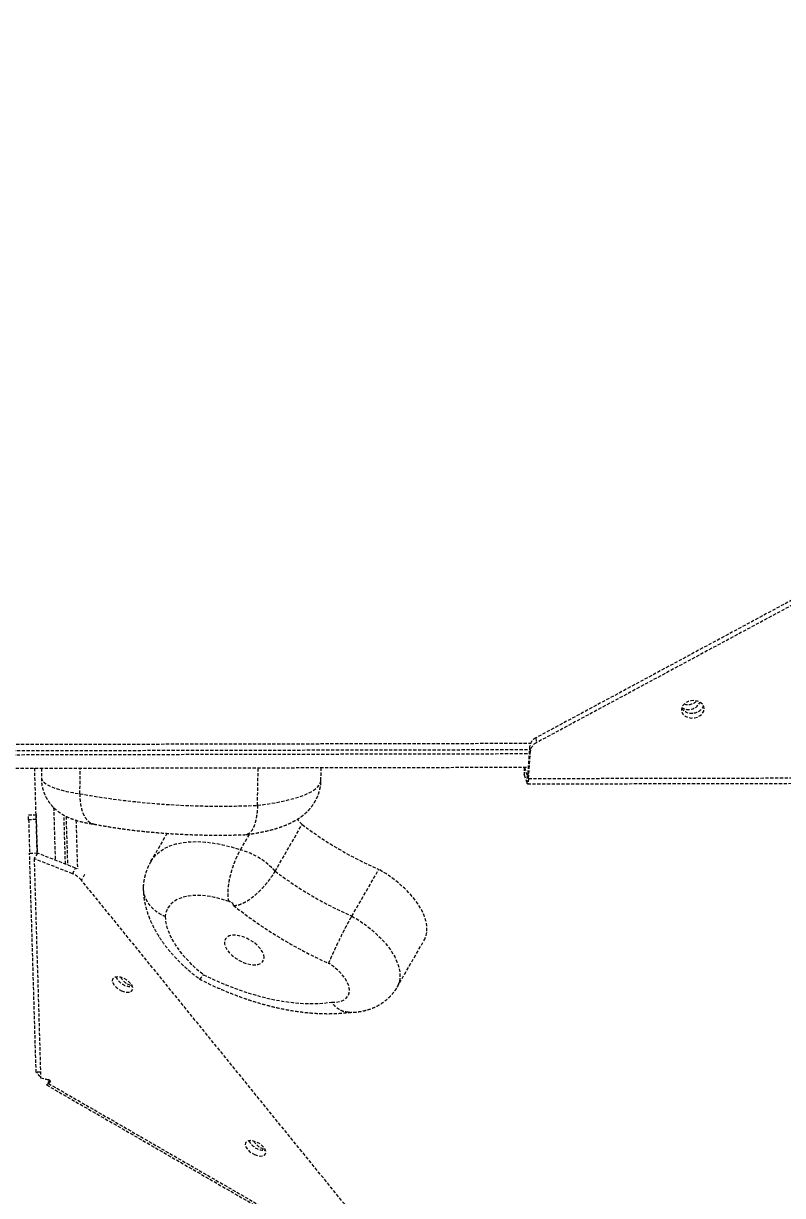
# Model space of a CAD drawing. Header units: millimetres. Extents: x -5934 to 4978, y -3536 to 3518.
# Drawn here: x -1620.3 to -1321.1, y -123 to 338.8 of the extents above; entities that cross this region are included whole.
import ezdxf

# ---------------------------------------------------------------- set-up
doc = ezdxf.new("R2010")
doc.units = ezdxf.units.MM
doc.linetypes.add('HIDDEN', pattern=[1.905, 1.27, -0.635])
for name, color, linetype in [('DIKOM_ОБЪЕКТ', 7, 'Continuous'), ('DIKOM_РАЗМЕР_ЗОНА', 7, 'Continuous'), ('DIKOM_РАЗМЕР_ОБЪЕКТА', 7, 'Continuous')]:
    doc.layers.add(name, color=color, linetype=linetype)
doc.styles.add('style1', font='arialbd.ttf', dxfattribs={"width": 0.8})
doc.dimstyles.new('1-50', dxfattribs={"dimtxt": 300, "dimasz": 200, "dimexe": 100, "dimexo": 0, "dimgap": 100, "dimtad": 1, "dimtxsty": 'style1', "dimcen": 200, "dimclrd": 7, "dimclre": 7, "dimclrt": 7, "dimadec": 1, "dimazin": 2, "dimtfac": 1, "dimtmove": 0, "dimatfit": 2, "dimfxl": 0, "dimlwd": 25, "dimlwe": 18, "dimarcsym": 0})

# ---------------------------------------------------------------- blocks, each defined once
blk = doc.blocks.new('*D0')
at = {"layer": 'Defpoints', "color": 0, "transparency": 16777216}
for p in [(-2296.89, 639), (2643.2, 244.5), (2643.2, -1241.2)]:
    blk.add_point(p, dxfattribs=at)
at = {"layer": 'DIKOM_РАЗМЕР_ОБЪЕКТА', "color": 7, "lineweight": 18, "transparency": 16777216}
for p, q in [((-2296.89, 639), (-2296.89, -1341.2)), ((2643.2, 244.5), (2643.2, -1341.2))]:
    blk.add_line(p, q, dxfattribs=at)
at = {"layer": 'DIKOM_РАЗМЕР_ОБЪЕКТА', "color": 7, "lineweight": 25, "transparency": 16777216}
blk.add_line((-2096.89, -1241.2), (2443.2, -1241.2), dxfattribs=at)
at = {"layer": 'DIKOM_РАЗМЕР_ОБЪЕКТА', "color": 7, "transparency": 16777216}
for points in [[(-2096.89, -1207.86), (-2096.89, -1274.53), (-2296.89, -1241.2)], [(2443.2, -1207.86), (2443.2, -1274.53), (2643.2, -1241.2)]]:
    blk.add_solid(points, dxfattribs=at)
at = {"layer": 'DIKOM_РАЗМЕР_ОБЪЕКТА', "color": 7, "transparency": 16777216, "insert": (101.53, -873.15), "char_height": 300, "attachment_point": 5, "style": 'style1'}
blk.add_mtext('{\\fArial|b0|i0|c204|p34;\\H1.75x;4950}', dxfattribs=at)
blk = doc.blocks.new('*D1')
at = {"layer": 'Defpoints', "color": 0, "transparency": 16777216}
for p in [(-1315.67, 1399.62), (-2761.53, -516.72), (2199.14, -516.72)]:
    blk.add_point(p, dxfattribs=at)
at = {"layer": 'DIKOM_РАЗМЕР_ОБЪЕКТА', "color": 7, "lineweight": 18, "transparency": 16777216}
for p, q in [((-1315.67, 1399.62), (-2861.53, 1399.62)), ((2199.14, -516.72), (-2861.53, -516.72))]:
    blk.add_line(p, q, dxfattribs=at)
at = {"layer": 'DIKOM_РАЗМЕР_ОБЪЕКТА', "color": 7, "lineweight": 25, "transparency": 16777216}
blk.add_line((-2761.53, 1199.62), (-2761.53, -316.72), dxfattribs=at)
at = {"layer": 'DIKOM_РАЗМЕР_ОБЪЕКТА', "color": 7, "transparency": 16777216}
for points in [[(-2794.86, 1199.62), (-2728.19, 1199.62), (-2761.53, 1399.62)], [(-2794.86, -316.72), (-2728.19, -316.72), (-2761.53, -516.72)]]:
    blk.add_solid(points, dxfattribs=at)
at = {"layer": 'DIKOM_РАЗМЕР_ОБЪЕКТА', "color": 7, "transparency": 16777216, "insert": (-3129.58, 684.6), "char_height": 300, "attachment_point": 5, "rotation": 90, "style": 'style1'}
blk.add_mtext('{\\fArial|b0|i0|c204|p34;\\H1.75x;1950}', dxfattribs=at)
blk = doc.blocks.new('*D2')
at = {"layer": 'Defpoints', "color": 0, "transparency": 16777216}
for p in [(-2311.07, 3518.49), (-5291.95, -2644.37), (2643.33, -2644.37)]:
    blk.add_point(p, dxfattribs=at)
at = {"layer": 'DIKOM_РАЗМЕР_ЗОНА', "color": 7, "lineweight": 18, "transparency": 16777216}
for p, q in [((-2311.07, 3518.49), (-5391.95, 3518.49)), ((2643.33, -2644.37), (-5391.95, -2644.37))]:
    blk.add_line(p, q, dxfattribs=at)
at = {"layer": 'DIKOM_РАЗМЕР_ЗОНА', "color": 7, "lineweight": 25, "transparency": 16777216}
blk.add_line((-5291.95, 3318.49), (-5291.95, -2444.37), dxfattribs=at)
at = {"layer": 'DIKOM_РАЗМЕР_ЗОНА', "color": 7, "transparency": 16777216}
for points in [[(-5325.28, 3318.49), (-5258.61, 3318.49), (-5291.95, 3518.49)], [(-5325.28, -2444.37), (-5258.61, -2444.37), (-5291.95, -2644.37)]]:
    blk.add_solid(points, dxfattribs=at)
at = {"layer": 'DIKOM_РАЗМЕР_ЗОНА', "color": 7, "transparency": 16777216, "insert": (-5660, 631.36), "char_height": 300, "attachment_point": 5, "rotation": 90, "style": 'style1'}
blk.add_mtext('{\\fArial|b0|i0|c204|p34;\\H1.75x;6150}', dxfattribs=at)
blk = doc.blocks.new('*D3')
at = {"layer": 'Defpoints', "color": 0, "transparency": 16777216}
for p in [(-4645.22, 715.38), (4976.69, 143.64), (4976.69, -3436.45)]:
    blk.add_point(p, dxfattribs=at)
at = {"layer": 'DIKOM_РАЗМЕР_ЗОНА', "color": 7, "lineweight": 18, "transparency": 16777216}
for p, q in [((-4645.22, 715.38), (-4645.22, -3536.45)), ((4976.69, 143.64), (4976.69, -3536.45))]:
    blk.add_line(p, q, dxfattribs=at)
at = {"layer": 'DIKOM_РАЗМЕР_ЗОНА', "color": 7, "lineweight": 25, "transparency": 16777216}
blk.add_line((-4445.22, -3436.45), (4776.69, -3436.45), dxfattribs=at)
at = {"layer": 'DIKOM_РАЗМЕР_ЗОНА', "color": 7, "transparency": 16777216}
for points in [[(-4445.22, -3403.11), (-4445.22, -3469.78), (-4645.22, -3436.45)], [(4776.69, -3403.11), (4776.69, -3469.78), (4976.69, -3436.45)]]:
    blk.add_solid(points, dxfattribs=at)
at = {"layer": 'DIKOM_РАЗМЕР_ЗОНА', "color": 7, "transparency": 16777216, "insert": (87.74, -3068.4), "char_height": 300, "attachment_point": 5, "style": 'style1'}
blk.add_mtext('{\\fArial|b0|i0|c204|p34;\\H1.75x;9600}', dxfattribs=at)

msp = doc.modelspace()

# ---------------------------------------------------------------- linework, layer by layer
at = {"layer": 'DIKOM_ОБЪЕКТ', "color": 7, "linetype": 'HIDDEN', "lineweight": 15}
for p, q in [((-1238.427, 154.089), (-1418.353, 57.289)), ((-1238.227, 152.153), (-1418.153, 55.352)), ((-1353.799, 70.942), (-1353.635, 71.345)), ((-1418.353, 57.289), (-1418.153, 55.352)), ((-1665.053, 54.68), (-1420.377, 55.199)), ((-1664.829, 50.594), (-1420.839, 51.11)), ((-1664.753, 52.2), (-1420.726, 52.717)), ((-1421.391, 43.243), (-1420.623, 54.195)), ((-1421.192, 41.306), (-1420.423, 52.258)), ((-1420.423, 52.258), (-1420.623, 54.195)), ((-1665.204, 45.245), (-1421.215, 45.762)), ((-1614.826, 11.827), (-1615.831, 45.349)), ((-1613.111, 45.355), (-1613.182, 41.571)), ((-1598.023, 35.28), (-1597.834, 45.387)), ((-1528.019, 30.735), (-1527.744, 45.536)), ((-1503.01, 40.501), (-1502.915, 45.589)), ((-1422.861, 45.75), (-1422.915, 42.835)), ((-1422.898, 42.731), (-1422.915, 42.835)), ((-1422.843, 45.646), (-1422.898, 42.731)), ((-1422.898, 42.731), (-1421.7, 39.348)), ((-1422.861, 45.75), (-1422.843, 45.646)), ((-1422.843, 45.646), (-1421.646, 42.264)), ((-1421.7, 39.348), (-1421.646, 42.264)), ((-1421.525, 42.264), (-1421.646, 42.264)), ((-1421.192, 41.306), (-1421.391, 43.243)), ((-1421.192, 41.306), (-1275.173, 41.609)), ((-1421.579, 39.179), (-1275.381, 39.482)), ((-1608.364, 29.886), (-1607.742, 9.153)), ((-1618.281, 26.959), (-1615.282, 27.048)), ((-1615.225, 25.126), (-1618.223, 25.036)), ((-1618.223, 25.036), (-1617.83, 11.889)), ((-1615.225, 25.126), (-1614.832, 11.979)), ((-1603.693, 7.566), (-1604.27, 26.815)), ((-1603.469, 26.412), (-1602.894, 7.252)), ((-1599.551, 24.862), (-1598.976, 5.668)), ((-1521.05, 4.779), (-1510.417, 23.196)), ((-1563.678, 19.676), (-1570.017, 8.698)), ((-1534.696, 13.224), (-1531.139, 19.385)), ((-1617.83, 11.889), (-1614.832, 11.979)), ((-1615.249, -74.472), (-1617.83, 11.889)), ((-1614.777, 11.912), (-1616.053, 9.702)), ((-1616.053, 9.702), (-1613.471, -76.66)), ((-1600.955, 3.782), (-1616.053, 9.702)), ((-1614.873, 13.382), (-1614.87, 13.312)), ((-1614.827, 11.825), (-1614.832, 11.979)), ((-1599.679, 5.992), (-1614.777, 11.912)), ((-1600.955, 3.782), (-1599.679, 5.992)), ((-1599.679, 5.992), (-1599.367, 5.863)), ((-1490.818, -12.932), (-1480.185, 5.485)), ((-1596.143, 3.475), (-1597.413, 1.275)), ((-1480.441, -142.704), (-1597.413, 1.275)), ((-1472.951, -40.854), (-1462.318, -22.437)), ((-1613.538, -74.421), (-1615.249, -74.472)), ((-1613.471, -76.66), (-1610.427, -77.392)), ((-1610.427, -77.393), (-1611.853, -77.05)), ((-1610.026, -77.553), (-1611.121, -79.451)), ((-1610.427, -77.392), (-1610.427, -77.393)), ((-1609.782, -77.742), (-1610.409, -78.827)), ((-1609.718, -78.265), (-1610.409, -78.827)), ((-1609.62, -78.097), (-1609.718, -78.265)), ((-1611.141, -79.439), (-1483.937, -152.883)), ((-1610.409, -78.827), (-1483.489, -152.106))]:
    msp.add_line(p, q, dxfattribs=at)
at = {"layer": 'DIKOM_ОБЪЕКТ', "color": 7, "linetype": 'HIDDEN', "lineweight": 15, "flags": 128}
for points in [[(-1355.815, 65.189), (-1354.59, 65.519), (-1353.516, 66.095), (-1352.681, 66.87), (-1352.152, 67.782), (-1351.972, 68.757), (-1352.156, 69.715), (-1352.689, 70.58), (-1353.527, 71.281), (-1354.603, 71.761), (-1355.83, 71.982), (-1357.108, 71.925), (-1358.334, 71.595), (-1359.408, 71.019), (-1360.243, 70.244), (-1360.772, 69.332), (-1360.952, 68.357), (-1360.768, 67.399), (-1360.235, 66.534), (-1359.396, 65.833), (-1358.32, 65.353), (-1357.093, 65.132), (-1355.815, 65.189)], [(-1613.182, 41.571), (-1613.104, 41.04), (-1612.69, 40.281), (-1611.925, 39.532), (-1610.817, 38.801), (-1609.381, 38.098), (-1607.634, 37.431), (-1605.598, 36.809), (-1603.298, 36.238), (-1600.763, 35.727), (-1598.023, 35.28)], [(-1421.391, 43.243), (-1421.415, 42.945), (-1421.443, 42.69), (-1421.473, 42.483), (-1421.506, 42.327), (-1421.54, 42.226), (-1421.575, 42.181), (-1421.61, 42.194), (-1421.646, 42.264)], [(-1528.019, 30.735), (-1524.232, 31.244), (-1520.678, 31.835), (-1517.386, 32.502), (-1514.382, 33.241), (-1511.69, 34.045), (-1509.332, 34.907), (-1507.326, 35.822), (-1505.688, 36.782), (-1504.431, 37.779), (-1503.565, 38.804), (-1503.098, 39.851), (-1503.01, 40.501)], [(-1421.192, 41.306), (-1421.24, 40.711), (-1421.295, 40.201), (-1421.355, 39.787), (-1421.42, 39.475), (-1421.489, 39.273), (-1421.559, 39.184), (-1421.63, 39.209), (-1421.7, 39.348)], [(-1618.223, 25.036), (-1618.236, 25.463), (-1618.247, 25.844), (-1618.257, 26.175), (-1618.266, 26.453), (-1618.272, 26.672), (-1618.277, 26.831), (-1618.28, 26.927), (-1618.281, 26.959)], [(-1615.282, 27.048), (-1615.281, 27.016), (-1615.278, 26.92), (-1615.273, 26.762), (-1615.267, 26.542), (-1615.259, 26.265), (-1615.249, 25.934), (-1615.237, 25.552), (-1615.225, 25.126)], [(-1510.417, 23.196), (-1511.738, 24.576), (-1512.376, 25.172)], [(-1570.02, 8.693), (-1569.53, 9.471), (-1568.209, 11.095), (-1566.595, 12.521), (-1564.701, 13.74), (-1562.544, 14.74), (-1560.14, 15.515), (-1557.509, 16.057), (-1554.671, 16.363), (-1551.651, 16.429), (-1548.472, 16.256), (-1545.16, 15.845), (-1541.741, 15.198), (-1538.244, 14.322), (-1534.696, 13.224)], [(-1462.318, -22.437), (-1462.1, -22.031), (-1461.495, -20.432), (-1461.21, -18.679), (-1461.249, -16.794), (-1461.61, -14.799), (-1462.29, -12.719), (-1463.28, -10.581), (-1464.568, -8.41), (-1466.138, -6.233), (-1467.97, -4.077), (-1470.043, -1.968), (-1472.33, 0.067), (-1474.803, 2.003), (-1477.432, 3.817), (-1480.185, 5.485)], [(-1539.233, -7.195), (-1542.151, -6.246), (-1545.022, -5.523), (-1547.809, -5.035), (-1550.478, -4.79), (-1552.995, -4.789), (-1555.329, -5.033), (-1557.45, -5.518), (-1559.332, -6.239), (-1560.951, -7.187), (-1562.287, -8.349), (-1563.323, -9.712), (-1564.046, -11.258), (-1564.447, -12.967)], [(-1564.447, -12.967), (-1564.239, -15.105), (-1563.711, -17.342), (-1562.87, -19.655), (-1561.723, -22.021), (-1560.282, -24.416), (-1558.562, -26.817), (-1556.579, -29.199), (-1554.354, -31.539), (-1551.908, -33.814), (-1549.267, -35.999)], [(-1490.818, -12.932), (-1488.066, -14.601), (-1485.437, -16.414), (-1482.963, -18.351), (-1480.676, -20.386), (-1478.604, -22.494), (-1476.771, -24.65), (-1475.201, -26.827), (-1473.913, -28.998), (-1472.923, -31.137), (-1472.243, -33.216), (-1471.882, -35.211), (-1471.843, -37.097), (-1472.128, -38.85), (-1472.733, -40.449), (-1472.945, -40.843)], [(-1525.414, -29.261), (-1525.576, -28.191), (-1526.05, -27.042), (-1526.818, -25.862), (-1527.848, -24.699), (-1529.098, -23.601), (-1530.517, -22.613), (-1532.047, -21.774), (-1533.625, -21.12), (-1535.186, -20.678), (-1536.667, -20.464), (-1538.007, -20.489), (-1539.151, -20.75), (-1540.052, -21.238), (-1540.674, -21.933), (-1540.99, -22.805), (-1540.989, -23.819), (-1540.669, -24.935), (-1540.045, -26.105), (-1539.141, -27.282), (-1537.996, -28.418), (-1536.654, -29.467), (-1535.172, -30.385), (-1533.61, -31.135), (-1532.033, -31.687), (-1530.504, -32.016), (-1529.086, -32.111), (-1527.838, -31.967), (-1526.81, -31.591), (-1526.044, -30.997), (-1525.573, -30.209), (-1525.414, -29.261)], [(-1498.828, -46.844), (-1497.031, -46.836), (-1495.438, -46.57), (-1494.092, -46.052), (-1493.029, -45.298), (-1492.279, -44.328), (-1491.862, -43.168), (-1491.79, -41.85), (-1492.065, -40.41), (-1492.679, -38.888), (-1493.615, -37.325), (-1494.848, -35.764), (-1496.344, -34.248), (-1498.062, -32.818), (-1499.955, -31.514)], [(-1581.58, -42.331), (-1580.422, -42.739), (-1579.326, -42.916), (-1578.381, -42.847), (-1577.663, -42.537), (-1577.231, -42.012), (-1577.119, -41.314), (-1577.337, -40.5), (-1577.867, -39.635), (-1578.666, -38.79), (-1579.669, -38.034), (-1580.795, -37.427), (-1581.953, -37.018), (-1583.049, -36.841), (-1583.995, -36.911), (-1584.712, -37.22), (-1585.144, -37.746), (-1585.256, -38.444), (-1585.038, -39.258), (-1584.508, -40.122), (-1583.71, -40.967), (-1582.706, -41.724), (-1581.58, -42.331)], [(-1549.267, -35.999), (-1544.829, -38.12), (-1540.356, -40.045), (-1535.87, -41.764), (-1531.395, -43.268), (-1526.956, -44.549), (-1522.577, -45.599), (-1518.281, -46.414), (-1514.09, -46.988), (-1510.029, -47.32), (-1506.117, -47.406), (-1502.377, -47.247), (-1498.828, -46.844)], [(-1529.156, -106.859), (-1527.998, -107.268), (-1526.902, -107.445), (-1525.957, -107.375), (-1525.239, -107.065), (-1524.806, -106.54), (-1524.695, -105.842), (-1524.913, -105.028), (-1525.443, -104.164), (-1526.241, -103.319), (-1527.245, -102.562), (-1528.371, -101.955), (-1529.529, -101.547), (-1530.625, -101.37), (-1531.57, -101.439), (-1532.287, -101.749), (-1532.72, -102.274), (-1532.831, -102.972), (-1532.614, -103.786), (-1532.084, -104.651), (-1531.285, -105.496), (-1530.282, -106.252), (-1529.156, -106.859)]]:
    msp.add_lwpolyline(points, dxfattribs=at)
at = {"layer": 'DIKOM_ОБЪЕКТ', "color": 7, "linetype": 'HIDDEN', "lineweight": 15}
for centre, radius, start, end in [((-1358.201, 73.688), 5.188, 239.73582, 328.04293), ((-1358.351, 75.427), 4.988, 252.58423, 313.99272), ((-1356.368, 71.48), 4.368, 274.63828, 339.75276), ((-1357.058, 71.506), 4.503, 212.56786, 283.39065), ((-1416.668, 53.672), 3.99, 114.98149, 172.46943), ((-1416.468, 51.736), 3.989, 114.97706, 172.47425), ((-1542.726, 345.542), 315.151, 259.89455, 272.67471), ((-1420.883, 141.372), 148.262, 232.85151, 246.42331), ((-1542.739, -15.021), 29.368, 42.39203, 74.10562), ((-1431.513, 122.961), 148.27, 232.85185, 246.42296), ((-1604.117, -4.441), 8.81, 40.45584, 68.96516), ((-1539.293, -9.049), 1.855, 11.22494, 88.13889), ((-1427.981, 129.035), 175.943, 231.51452, 245.85346), ((-1577.698, -33.835), 6.847, 206.39319, 273.60321), ((-1575.709, -33.303), 7.254, 210.85004, 256.47065), ((-1525.273, -98.362), 6.849, 206.43092, 273.58531), ((-1523.28, -97.824), 7.257, 210.91769, 256.41832)]:
    msp.add_arc(centre, radius, start, end, dxfattribs=at)
msp.add_ellipse((-1610.413, -77.864), major_axis=(0.78, -0.287), ratio=0.5393291, start_param=5.9732207, end_param=8.0676158, dxfattribs=at)
for points, knots in [([(-1613.181, 41.555), (-1613.164, 40.813), (-1613.131, 39.349), (-1612.701, 37.223), (-1612.033, 35.233), (-1611.135, 33.401), (-1610.048, 31.74), (-1608.803, 30.255), (-1607.427, 28.946), (-1605.938, 27.806), (-1604.335, 26.813), (-1602.581, 25.938), (-1600.573, 25.141), (-1598.2, 24.412), (-1595.624, 23.831), (-1593.59, 23.481), (-1592.523, 23.343), (-1592.31, 23.315)], [0, 0, 0, 0, 0.0682904, 0.134577, 0.1989834, 0.2618461, 0.3234892, 0.3842829, 0.4447135, 0.5055483, 0.5680588, 0.6345225, 0.7088035, 0.796606, 0.8973892, 0.9795716, 1, 1, 1, 1]), ([(-1532.48, 19.188), (-1532.419, 19.195), (-1531.219, 19.346), (-1528.954, 19.699), (-1525.734, 20.299), (-1522.59, 21.032), (-1519.464, 21.938), (-1516.565, 23.002), (-1514.006, 24.198), (-1511.871, 25.442), (-1510.025, 26.766), (-1508.387, 28.216), (-1506.934, 29.812), (-1505.672, 31.565), (-1504.625, 33.464), (-1503.81, 35.491), (-1503.263, 37.678), (-1503.001, 39.37), (-1503.032, 40.335), (-1503.037, 40.502)], [0, 0, 0, 0, 0.0041817, 0.0821197, 0.161643, 0.2440372, 0.3308049, 0.4241748, 0.5022451, 0.568504, 0.62787, 0.6829954, 0.7355421, 0.7865399, 0.8366024, 0.8861038, 0.9352822, 0.9887969, 1, 1, 1, 1]), ([(-1598.023, 35.28), (-1598.016, 34.482), (-1598.003, 32.862), (-1597.694, 30.611), (-1597.178, 28.548), (-1596.46, 26.775), (-1595.554, 25.304), (-1594.497, 24.225), (-1593.481, 23.566), (-1592.808, 23.449), (-1592.553, 23.405)], [0, 0, 0, 0, 0.1298303, 0.2634351, 0.3932672, 0.5268635, 0.6568178, 0.7905239, 0.9208171, 1, 1, 1, 1]), ([(-1528.019, 30.735), (-1528.049, 29.942), (-1528.11, 28.334), (-1528.401, 26.12), (-1528.832, 24.105), (-1529.401, 22.391), (-1530.097, 20.985), (-1530.896, 19.969), (-1531.701, 19.348), (-1532.25, 19.265), (-1532.486, 19.229)], [0, 0, 0, 0, 0.1271396, 0.2579841, 0.385121, 0.5159182, 0.6435471, 0.7748052, 0.9036583, 1, 1, 1, 1]), ([(-1592.563, 23.356), (-1592.098, 23.263), (-1590.261, 22.898), (-1586.94, 22.313), (-1582.556, 21.633), (-1578.058, 21.031), (-1573.464, 20.506), (-1568.785, 20.057), (-1564.037, 19.685), (-1559.236, 19.39), (-1554.397, 19.172), (-1549.539, 19.033), (-1544.678, 18.97), (-1539.835, 18.989), (-1535.836, 19.058), (-1533.478, 19.147), (-1532.703, 19.177)], [0, 0, 0, 0, 0.0271652, 0.1071379, 0.1864138, 0.2650797, 0.3432872, 0.4211398, 0.4987274, 0.576128, 0.6533947, 0.7305819, 0.807742, 0.8849157, 0.9621439, 1, 1, 1, 1]), ([(-1539.233, -7.195), (-1539.235, -7.187), (-1539.465, -6.461), (-1539.64, -5.067), (-1539.617, -2.775), (-1539.384, -0.532), (-1538.959, 1.856), (-1538.367, 4.28), (-1537.617, 6.716), (-1536.744, 9.048), (-1535.764, 11.275), (-1535.056, 12.568), (-1534.696, 13.224)], [0, 0, 0, 0, 0.0016818, 0.1432314, 0.2488658, 0.3575586, 0.4631175, 0.5717356, 0.6772734, 0.7858661, 0.8914043, 1, 1, 1, 1]), ([(-1569.988, 8.668), (-1570.203, 8.312), (-1570.883, 7.189), (-1571.726, 5.146), (-1572.512, 2.592), (-1572.879, 0.661), (-1572.991, -0.405), (-1573.01, -0.591)], [0, 0, 0, 0, 0.1268455, 0.3996688, 0.6709486, 0.9426448, 1, 1, 1, 1]), ([(-1537.474, -8.688), (-1537.467, -8.688), (-1536.935, -8.729), (-1535.916, -8.621), (-1534.297, -8.122), (-1532.514, -7.245), (-1530.608, -5.993), (-1528.715, -4.477), (-1526.907, -2.786), (-1525.18, -0.944), (-1523.613, 0.956), (-1522.191, 2.9), (-1521.434, 4.146), (-1521.05, 4.779)], [0, 0, 0, 0, 0.0010765, 0.0812536, 0.1643744, 0.2682216, 0.3751128, 0.4780685, 0.583956, 0.6864871, 0.7919601, 0.8944907, 1, 1, 1, 1]), ([(-1572.997, -0.592), (-1573.037, -1.211), (-1573.121, -2.532), (-1572.727, -4.531), (-1571.937, -6.534), (-1570.753, -8.39), (-1569.199, -10.078), (-1567.16, -11.665), (-1565.474, -12.551), (-1564.471, -12.957), (-1564.447, -12.967)], [0, 0, 0, 0, 0.1238271, 0.2641465, 0.4005413, 0.5408877, 0.6773422, 0.8177643, 0.9956739, 1, 1, 1, 1]), ([(-1573.06, -1.691), (-1573.051, -2.304), (-1573.026, -3.897), (-1572.705, -6.479), (-1572.074, -9.443), (-1571.139, -12.443), (-1569.902, -15.475), (-1568.361, -18.518), (-1566.525, -21.548), (-1564.415, -24.531), (-1562.055, -27.438), (-1559.476, -30.246), (-1556.7, -32.934), (-1553.851, -35.429), (-1551.859, -36.963), (-1550.913, -37.691)], [0, 0, 0, 0, 0.0451129, 0.1172748, 0.1910863, 0.2673532, 0.3461071, 0.4270833, 0.5097021, 0.5932329, 0.6769083, 0.7602674, 0.8431396, 0.9255028, 1, 1, 1, 1]), ([(-1499.955, -31.514), (-1499.951, -31.506), (-1499.715, -30.95), (-1499.219, -29.812), (-1498.344, -27.846), (-1497.44, -25.87), (-1496.43, -23.719), (-1495.354, -21.497), (-1494.217, -19.224), (-1493.07, -17.011), (-1491.916, -14.861), (-1491.188, -13.581), (-1490.818, -12.932)], [0, 0, 0, 0, 0.0020452, 0.1451485, 0.2509386, 0.3597608, 0.4650869, 0.573435, 0.6785572, 0.7867107, 0.8918279, 1, 1, 1, 1]), ([(-1550.899, -37.685), (-1550.844, -37.682), (-1550.73, -37.675), (-1550.218, -37.169), (-1549.66, -36.499), (-1549.271, -36.005), (-1549.267, -35.999)], [0, 0, 0, 0, 0.2724836, 0.5782998, 0.9951742, 1, 1, 1, 1]), ([(-1550.903, -37.693), (-1550.525, -37.889), (-1548.647, -38.863), (-1545.22, -40.497), (-1540.615, -42.518), (-1535.97, -44.348), (-1531.304, -45.986), (-1526.63, -47.424), (-1521.96, -48.654), (-1517.309, -49.668), (-1512.69, -50.458), (-1508.116, -51.014), (-1503.6, -51.331), (-1499.162, -51.389), (-1495.185, -51.231), (-1492.74, -50.937), (-1491.701, -50.812)], [0, 0, 0, 0, 0.019031, 0.0946846, 0.1704314, 0.2463204, 0.3223916, 0.3986943, 0.4752732, 0.5521725, 0.6294223, 0.7070506, 0.7850489, 0.8633795, 0.9419379, 1, 1, 1, 1]), ([(-1492.15, -50.809), (-1492.067, -50.813), (-1491.081, -50.859), (-1489.234, -50.754), (-1486.663, -50.403), (-1484.23, -49.78), (-1481.945, -48.919), (-1479.817, -47.821), (-1477.862, -46.5), (-1476.028, -44.922), (-1474.408, -43.072), (-1473.365, -41.666), (-1472.97, -40.874), (-1472.947, -40.827)], [0, 0, 0, 0, 0.0108648, 0.1299804, 0.2448188, 0.3556241, 0.4631071, 0.5680604, 0.6712107, 0.7731239, 0.8843632, 0.9931001, 1, 1, 1, 1]), ([(-1492.15, -50.813), (-1492.709, -50.762), (-1493.821, -50.66), (-1495.46, -49.97), (-1497.169, -48.798), (-1498.264, -47.619), (-1498.819, -46.855), (-1498.828, -46.844)], [0, 0, 0, 0, 0.2300598, 0.4572899, 0.6910633, 0.9953894, 1, 1, 1, 1]), ([(-1613.483, -76.264), (-1613.784, -76.031), (-1614.409, -75.549), (-1614.751, -74.833), (-1614.928, -74.463)], [0, 0, 0, 0, 0.4820342, 1, 1, 1, 1]), ([(-1610.409, -78.827), (-1610.624, -79.025), (-1611.019, -79.388), (-1611.089, -79.431), (-1611.121, -79.451)], [0, 0, 0, 0, 0.54638163, 1, 1, 1, 1])]:
    msp.add_open_spline(points, degree=3, knots=knots, dxfattribs=at)

# ---------------------------------------------------------------- dimensions: what is measured, and where the dimension line sits
at = {"layer": 'DIKOM_РАЗМЕР_ЗОНА'}
dim = msp.add_linear_dim(base=(-5291.948, -2644.366), p1=(-2311.073, 3518.487), p2=(2643.327, -2644.366), angle=90, text='{\\fArial|b0|i0|c204|p34;\\H1.75x;6150}', dimstyle='1-50', dxfattribs=at)
dim.commit()
dim.dimension.update_dxf_attribs({"geometry": '*D2', "text_midpoint": (-5291.948, 631.362), "dimtype": 160})
dim = msp.add_linear_dim(base=(4976.687, -3436.446), p1=(-4645.215, 715.379), p2=(4976.687, 143.643), text='{\\fArial|b0|i0|c204|p34;\\H1.75x;9600}', dimstyle='1-50', dxfattribs=at)
dim.commit()
dim.dimension.update_dxf_attribs({"geometry": '*D3', "text_midpoint": (87.741, -3436.446), "dimtype": 160})
at = {"layer": 'DIKOM_РАЗМЕР_ОБЪЕКТА'}
dim = msp.add_linear_dim(base=(-2761.526, -516.724), p1=(-1315.667, 1399.616), p2=(2199.135, -516.724), angle=90, text='{\\fArial|b0|i0|c204|p34;\\H1.75x;1950}', dimstyle='1-50', dxfattribs=at)
dim.commit()
dim.dimension.update_dxf_attribs({"geometry": '*D1', "text_midpoint": (-2761.526, 684.6), "dimtype": 160})
dim = msp.add_linear_dim(base=(2643.204, -1241.198), p1=(-2296.887, 638.997), p2=(2643.204, 244.499), text='{\\fArial|b0|i0|c204|p34;\\H1.75x;4950}', dimstyle='1-50', dxfattribs=at)
dim.commit()
dim.dimension.update_dxf_attribs({"geometry": '*D0', "text_midpoint": (101.53, -1241.198), "dimtype": 160})

doc.saveas('drawing.dxf')
